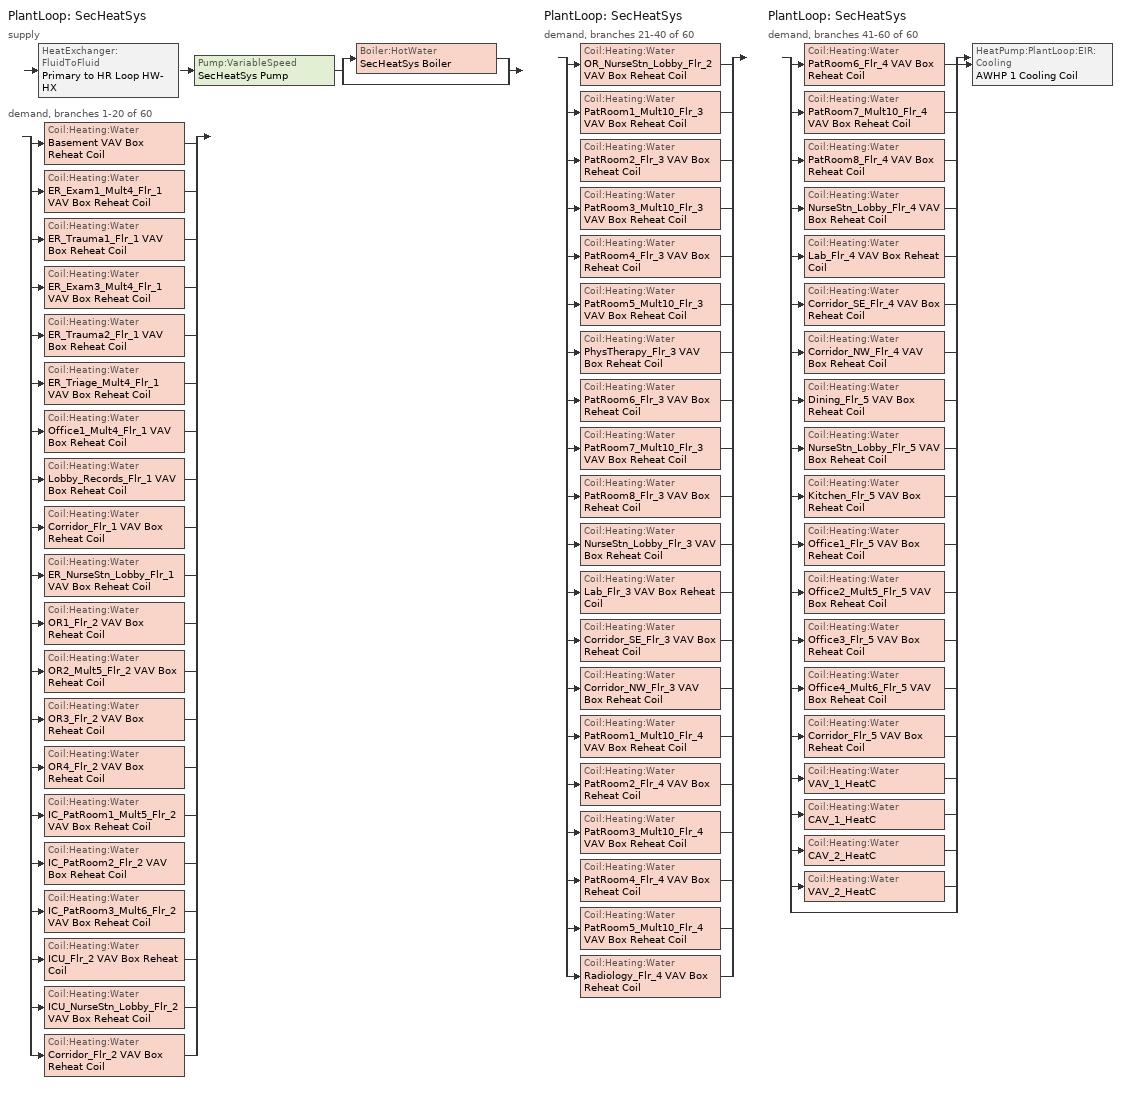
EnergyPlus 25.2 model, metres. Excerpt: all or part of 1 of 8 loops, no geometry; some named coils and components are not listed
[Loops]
PlantLoop 'SecHeatSys'
 supply: HeatExchanger:FluidToFluid 'Primary to HR Loop HW-HX' > Pump:VariableSpeed 'SecHeatSys Pump' > split
  | Boiler:HotWater 'SecHeatSys Boiler'
  | bypass
 demand, branches 1-20 of 60: split
  | Coil:Heating:Water 'Basement VAV Box Reheat Coil'
  | Coil:Heating:Water 'ER_Exam1_Mult4_Flr_1 VAV Box Reheat Coil'
  | Coil:Heating:Water 'ER_Trauma1_Flr_1 VAV Box Reheat Coil'
  | Coil:Heating:Water 'ER_Exam3_Mult4_Flr_1 VAV Box Reheat Coil'
  | Coil:Heating:Water 'ER_Trauma2_Flr_1 VAV Box Reheat Coil'
  | Coil:Heating:Water 'ER_Triage_Mult4_Flr_1 VAV Box Reheat Coil'
  | Coil:Heating:Water 'Office1_Mult4_Flr_1 VAV Box Reheat Coil'
  | Coil:Heating:Water 'Lobby_Records_Flr_1 VAV Box Reheat Coil'
  | Coil:Heating:Water 'Corridor_Flr_1 VAV Box Reheat Coil'
  | Coil:Heating:Water 'ER_NurseStn_Lobby_Flr_1 VAV Box Reheat Coil'
  | Coil:Heating:Water 'OR1_Flr_2 VAV Box Reheat Coil'
  | Coil:Heating:Water 'OR2_Mult5_Flr_2 VAV Box Reheat Coil'
  | Coil:Heating:Water 'OR3_Flr_2 VAV Box Reheat Coil'
  | Coil:Heating:Water 'OR4_Flr_2 VAV Box Reheat Coil'
  | Coil:Heating:Water 'IC_PatRoom1_Mult5_Flr_2 VAV Box Reheat Coil'
  | Coil:Heating:Water 'IC_PatRoom2_Flr_2 VAV Box Reheat Coil'
  | Coil:Heating:Water 'IC_PatRoom3_Mult6_Flr_2 VAV Box Reheat Coil'
  | Coil:Heating:Water 'ICU_Flr_2 VAV Box Reheat Coil'
  | Coil:Heating:Water 'ICU_NurseStn_Lobby_Flr_2 VAV Box Reheat Coil'
  | Coil:Heating:Water 'Corridor_Flr_2 VAV Box Reheat Coil'
PlantLoop 'SecHeatSys'
 demand, branches 21-40 of 60: split
  | Coil:Heating:Water 'OR_NurseStn_Lobby_Flr_2 VAV Box Reheat Coil'
  | Coil:Heating:Water 'PatRoom1_Mult10_Flr_3 VAV Box Reheat Coil'
  | Coil:Heating:Water 'PatRoom2_Flr_3 VAV Box Reheat Coil'
  | Coil:Heating:Water 'PatRoom3_Mult10_Flr_3 VAV Box Reheat Coil'
  | Coil:Heating:Water 'PatRoom4_Flr_3 VAV Box Reheat Coil'
  | Coil:Heating:Water 'PatRoom5_Mult10_Flr_3 VAV Box Reheat Coil'
  | Coil:Heating:Water 'PhysTherapy_Flr_3 VAV Box Reheat Coil'
  | Coil:Heating:Water 'PatRoom6_Flr_3 VAV Box Reheat Coil'
  | Coil:Heating:Water 'PatRoom7_Mult10_Flr_3 VAV Box Reheat Coil'
  | Coil:Heating:Water 'PatRoom8_Flr_3 VAV Box Reheat Coil'
  | Coil:Heating:Water 'NurseStn_Lobby_Flr_3 VAV Box Reheat Coil'
  | Coil:Heating:Water 'Lab_Flr_3 VAV Box Reheat Coil'
  | Coil:Heating:Water 'Corridor_SE_Flr_3 VAV Box Reheat Coil'
  | Coil:Heating:Water 'Corridor_NW_Flr_3 VAV Box Reheat Coil'
  | Coil:Heating:Water 'PatRoom1_Mult10_Flr_4 VAV Box Reheat Coil'
  | Coil:Heating:Water 'PatRoom2_Flr_4 VAV Box Reheat Coil'
  | Coil:Heating:Water 'PatRoom3_Mult10_Flr_4 VAV Box Reheat Coil'
  | Coil:Heating:Water 'PatRoom4_Flr_4 VAV Box Reheat Coil'
  | Coil:Heating:Water 'PatRoom5_Mult10_Flr_4 VAV Box Reheat Coil'
  | Coil:Heating:Water 'Radiology_Flr_4 VAV Box Reheat Coil'
PlantLoop 'SecHeatSys'
 demand, branches 41-60 of 60: split
  | Coil:Heating:Water 'PatRoom6_Flr_4 VAV Box Reheat Coil'
  | Coil:Heating:Water 'PatRoom7_Mult10_Flr_4 VAV Box Reheat Coil'
  | Coil:Heating:Water 'PatRoom8_Flr_4 VAV Box Reheat Coil'
  | Coil:Heating:Water 'NurseStn_Lobby_Flr_4 VAV Box Reheat Coil'
  | Coil:Heating:Water 'Lab_Flr_4 VAV Box Reheat Coil'
  | Coil:Heating:Water 'Corridor_SE_Flr_4 VAV Box Reheat Coil'
  | Coil:Heating:Water 'Corridor_NW_Flr_4 VAV Box Reheat Coil'
  | Coil:Heating:Water 'Dining_Flr_5 VAV Box Reheat Coil'
  | Coil:Heating:Water 'NurseStn_Lobby_Flr_5 VAV Box Reheat Coil'
  | Coil:Heating:Water 'Kitchen_Flr_5 VAV Box Reheat Coil'
  | Coil:Heating:Water 'Office1_Flr_5 VAV Box Reheat Coil'
  | Coil:Heating:Water 'Office2_Mult5_Flr_5 VAV Box Reheat Coil'
  | Coil:Heating:Water 'Office3_Flr_5 VAV Box Reheat Coil'
  | Coil:Heating:Water 'Office4_Mult6_Flr_5 VAV Box Reheat Coil'
  | Coil:Heating:Water 'Corridor_Flr_5 VAV Box Reheat Coil'
  | Coil:Heating:Water 'VAV_1_HeatC'
  | Coil:Heating:Water 'CAV_1_HeatC'
  | Coil:Heating:Water 'CAV_2_HeatC'
  | Coil:Heating:Water 'VAV_2_HeatC'
  | bypass
  join > HeatPump:PlantLoop:EIR:Cooling 'AWHP 1 Cooling Coil'
[Boiler:HotWater]
SecHeatSys Boiler: Boiler flow mode=LeavingSetpointModulated; Design water flow rate=Autosize; Efficiency curve temperature evaluation variable=LeavingBoiler; Fuel type=NaturalGas; Maximum part load ratio=1.2; Minimum part load ratio=0; Nominal capacity=Autosize; Nominal thermal efficiency=0.786; On cycle parasitic electric load=0; Optimum part load ratio=1; Sizing factor=1; Water outlet upper temperature limit=95
[Coil:Heating:Water] Availability schedule=ALWAYS_ON; Maximum water flow rate=Autosize; Performance input method=UFactorTimesAreaAndDesignWaterFlowRate; Rated capacity=Autosize; Rated inlet air temperature=16.6; Rated inlet water temperature=60; Rated outlet air temperature=40; Rated outlet water temperature=45; U factor times area value=Autosize
Basement VAV Box Reheat Coil; Corridor_Flr_1 VAV Box Reheat Coil; Corridor_Flr_2 VAV Box Reheat Coil; Corridor_Flr_5 VAV Box Reheat Coil; Corridor_NW_Flr_3 VAV Box Reheat Coil; Corridor_NW_Flr_4 VAV Box Reheat Coil; Corridor_SE_Flr_3 VAV Box Reheat Coil; Corridor_SE_Flr_4 VAV Box Reheat Coil; Dining_Flr_5 VAV Box Reheat Coil; ER_Exam1_Mult4_Flr_1 VAV Box Reheat Coil; ER_Exam3_Mult4_Flr_1 VAV Box Reheat Coil; ER_NurseStn_Lobby_Flr_1 VAV Box Reheat Coil; ER_Trauma1_Flr_1 VAV Box Reheat Coil; ER_Trauma2_Flr_1 VAV Box Reheat Coil; ER_Triage_Mult4_Flr_1 VAV Box Reheat Coil; ICU_Flr_2 VAV Box Reheat Coil; ICU_NurseStn_Lobby_Flr_2 VAV Box Reheat Coil; IC_PatRoom1_Mult5_Flr_2 VAV Box Reheat Coil; IC_PatRoom2_Flr_2 VAV Box Reheat Coil; IC_PatRoom3_Mult6_Flr_2 VAV Box Reheat Coil; Kitchen_Flr_5 VAV Box Reheat Coil; Lab_Flr_3 VAV Box Reheat Coil; Lab_Flr_4 VAV Box Reheat Coil; Lobby_Records_Flr_1 VAV Box Reheat Coil; NurseStn_Lobby_Flr_3 VAV Box Reheat Coil; NurseStn_Lobby_Flr_4 VAV Box Reheat Coil; NurseStn_Lobby_Flr_5 VAV Box Reheat Coil; OR1_Flr_2 VAV Box Reheat Coil; OR2_Mult5_Flr_2 VAV Box Reheat Coil; OR3_Flr_2 VAV Box Reheat Coil; OR4_Flr_2 VAV Box Reheat Coil; OR_NurseStn_Lobby_Flr_2 VAV Box Reheat Coil; Office1_Flr_5 VAV Box Reheat Coil; Office1_Mult4_Flr_1 VAV Box Reheat Coil; Office2_Mult5_Flr_5 VAV Box Reheat Coil; Office3_Flr_5 VAV Box Reheat Coil; Office4_Mult6_Flr_5 VAV Box Reheat Coil; PatRoom1_Mult10_Flr_3 VAV Box Reheat Coil; PatRoom1_Mult10_Flr_4 VAV Box Reheat Coil; PatRoom2_Flr_3 VAV Box Reheat Coil; PatRoom2_Flr_4 VAV Box Reheat Coil; PatRoom3_Mult10_Flr_3 VAV Box Reheat Coil; PatRoom3_Mult10_Flr_4 VAV Box Reheat Coil; PatRoom4_Flr_3 VAV Box Reheat Coil; PatRoom4_Flr_4 VAV Box Reheat Coil; PatRoom5_Mult10_Flr_3 VAV Box Reheat Coil; PatRoom5_Mult10_Flr_4 VAV Box Reheat Coil; PatRoom6_Flr_3 VAV Box Reheat Coil; PatRoom6_Flr_4 VAV Box Reheat Coil; PatRoom7_Mult10_Flr_3 VAV Box Reheat Coil; PatRoom7_Mult10_Flr_4 VAV Box Reheat Coil; PatRoom8_Flr_3 VAV Box Reheat Coil; PatRoom8_Flr_4 VAV Box Reheat Coil; PhysTherapy_Flr_3 VAV Box Reheat Coil; Radiology_Flr_4 VAV Box Reheat Coil
[PlantEquipmentList]
SecHeatSys Equipment List: SecHeatSys Boiler, Boiler:HotWater
[PlantEquipmentOperation:HeatingLoad]
SecHeatSys Operation Scheme: Load range 1 lower limit=0; Load range 1 upper limit=100000000; Range 1 equipment list=SecHeatSys Equipment List
[PlantEquipmentOperationSchemes]
SecHeatSys Loop Operation Scheme List: Control scheme 1=SecHeatSys Operation Scheme; Control scheme 1 schedule=PlantAlwaysOnSch
[PlantLoop]
SecHeatSys: Fluid type=Water; Load distribution scheme=Optimal; Maximum loop flow rate=Autosize; Maximum loop temperature=100; Minimum loop flow rate=0; Minimum loop temperature=10; Plant equipment operation scheme=SecHeatSys Loop Operation Scheme List; Plant loop volume=Autocalculate
[Pump:VariableSpeed]
SecHeatSys Pump: Design maximum flow rate=Autosize; Design minimum flow rate=0; Design power consumption=Autosize; Design pump head=179352; Fraction of motor inefficiencies to fluid stream=0; Motor efficiency=0.9; Pump control type=Intermittent; Coefficient 1 of the part load performance curve=0; Coefficient 2 of the part load performance curve=1; Coefficient 3 of the part load performance curve=0; Coefficient 4 of the part load performance curve=0
[SetpointManager:Scheduled] Control variable=Temperature; Schedule=HW-Loop-Temp-Schedule
Name | Setpoint node or nodelist
SecHeatSys Boiler Setpoint Manager | SecHeatSys Supply Equipment Outlet Node
SecHeatSys Loop Setpoint Manager | SecHeatSys Supply Outlet Node
[Sizing:Plant]
SecHeatSys: Design loop exit temperature=60; Loop design temperature difference=12.1; Loop type=Heating
[Schedule:Compact]
ALWAYS_ON; PlantAlwaysOnSch: Through: 12/31, For: AllDays, Until: 24:00, 1
HW-Loop-Temp-Schedule: Through: 12/31, For: AllDays, Until: 24:00, 60
